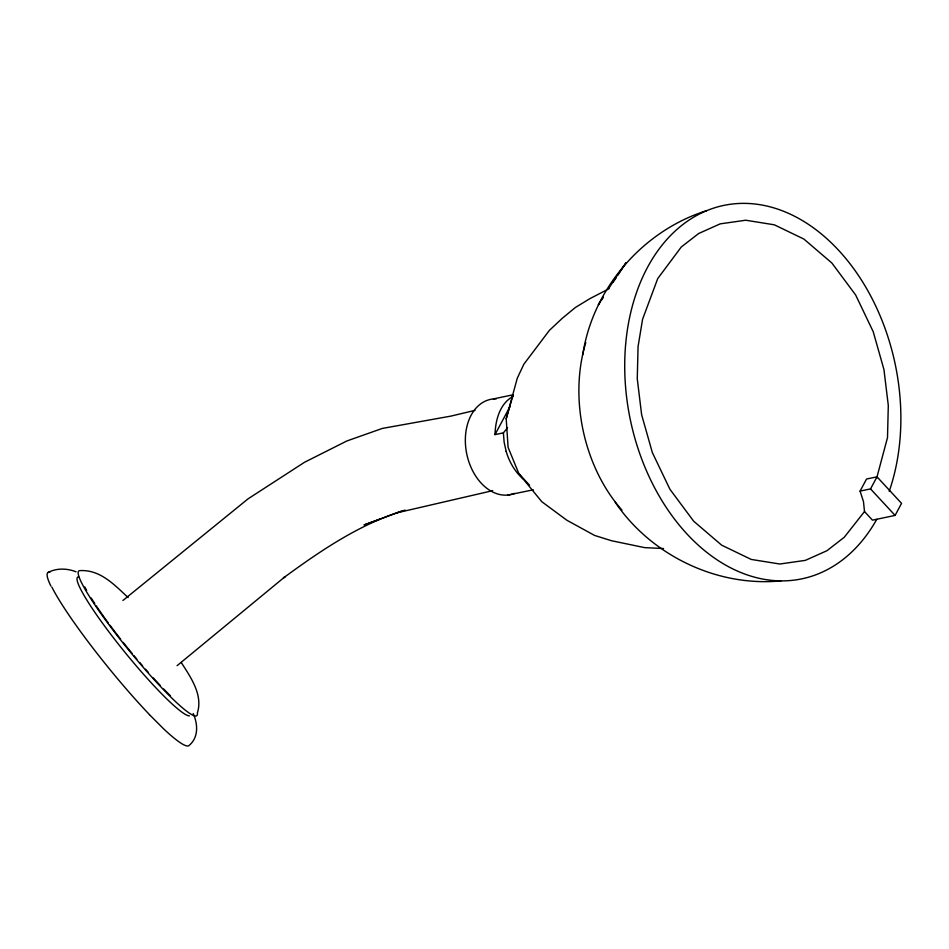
<?xml version="1.0" encoding="UTF-8"?>
<svg xmlns="http://www.w3.org/2000/svg" width="949" height="949" viewBox="0 0 949 949"><rect width="100%" height="100%" fill="white"/><g stroke="black" fill="none" stroke-linecap="round" stroke-linejoin="round"><path stroke-width="1.42" d="M507.573 427.702L503.397 432.863L494.998 434.618C495.437 420.3 499.708 403.479 513.314 396.267M582.745 354.831C592.71 288.532 642.876 230.631 706.756 210.619M876.603 478.379L887.505 437.596L888.3 405.484L883.934 369.505L873.199 331.652L855.63 294.961L831.893 263.039L803.91 239.077L774.325 224.806L745.772 220.227L720.196 223.857L698.63 233.525L681.275 247.001L657.716 278.603L642.568 319.291L638.06 346.646L637.265 378.758L641.631 414.725L652.354 452.59L669.935 489.281L693.672 521.203L721.655 545.165L751.24 559.436L779.793 564.014L805.357 560.373L826.935 550.717L844.29 537.241L864.503 511.547L863.483 501.641L860.091 491.084L866.544 479.02L877.006 476.837L901.55 503.361L895.097 515.414L872.463 520.159L864.503 511.547M663.517 548.522L644.715 547.644L611.405 540.705L594.572 535.426L566.933 520.289L541.796 501.713L518.854 473.67L508.095 447.335L506.197 418.77L517.276 378.236L523.86 364.202L549.4 330.371L562.389 318.2L575.426 307.464L589.863 298.662L609.258 288.615M506.197 418.77L513.101 395.021M494.998 434.618L510.36 405.911M860.091 491.084L870.541 488.901L877.006 476.837M603.066 297.357L598.368 304.736L599.993 302.268M609.341 287.511L613.256 281.355M601.619 299.801L603.244 297.345M612.995 282.541L616.245 277.606M617.87 275.139L625.984 262.814L614.039 280.121M177.095 665.676L285.198 576.565L283.431 577.929C320.964 550.408 360.193 523.706 405.187 510.111M122.931 600.48L248.199 498.747L304.534 462.27L346.848 440.977L382.328 428.426L450.87 416.113L474.974 410.383M48.031 572.484C56.62 567.941 67.189 568.261 76.086 571.82M379.41 519.328L364.001 524.975L401.368 511.238M397.323 512.745L492.697 490.669M493.444 398.9L513.231 394.76M507.691 495.081L533.338 489.814M780.98 580.871C716.958 587.158 651.18 555.343 615.213 502.258M149.527 714.727L163.916 729.14A111.614 13.523 50.8 0 0 188.91 745.629C198.78 737.575 197.914 724.123 193.228 713.506M128.139 597.573C114.497 584.904 100.143 569.4 79.87 570.622A93.346 11.305 50.8 0 0 131.864 653.908A93.346 11.305 50.8 0 0 197.38 712.972C203.157 694.775 190.571 677.064 181.247 662.509M870.541 488.901L895.097 515.414M518.854 473.67L529.542 485.2M506.149 451.392L504.133 442.222L503.397 432.863M621.975 510.135A137.996 97.889 78.2 0 1 585.794 342.625M876.781 519.281A190.761 135.327 78.2 0 1 642.224 460.372A190.761 135.327 78.2 0 1 756.187 204.154A190.761 135.327 78.2 0 1 889.213 491.321M514.619 493.409A48.672 34.532 78.2 0 1 466.564 453.017A48.672 34.532 78.2 0 1 496.351 398.841M523.563 479.281A48.707 34.544 78.2 0 1 506.161 451.392M189.432 715.878A89.289 10.819 50.8 0 1 120.357 646.613A89.289 10.819 50.8 0 1 78.637 576.838M170.168 695.51A89.289 10.819 50.8 0 1 163.714 689.021M160.049 685.19A89.289 10.819 50.8 0 1 153.287 677.906M148.352 672.414A89.289 10.819 50.8 0 1 145.529 669.223M142.67 665.925A89.289 10.819 50.8 0 1 139.776 662.568M136.881 659.164A89.289 10.819 50.8 0 1 134.011 655.735M132.125 653.446A89.289 10.819 50.8 0 1 123.216 642.449M120.594 639.128A89.289 10.819 50.8 0 1 109.93 625.166M108.162 622.758A89.289 10.819 50.8 0 1 96.324 605.925M94.746 603.552A89.289 10.819 50.8 0 1 91.163 597.965M86.62 590.337A89.289 10.819 50.8 0 1 84.805 586.98M149.456 714.609A111.614 13.191 50.9 0 1 51.839 587.04M50.855 586.008A111.614 13.523 50.8 0 1 49.894 572.247"/></g></svg>
